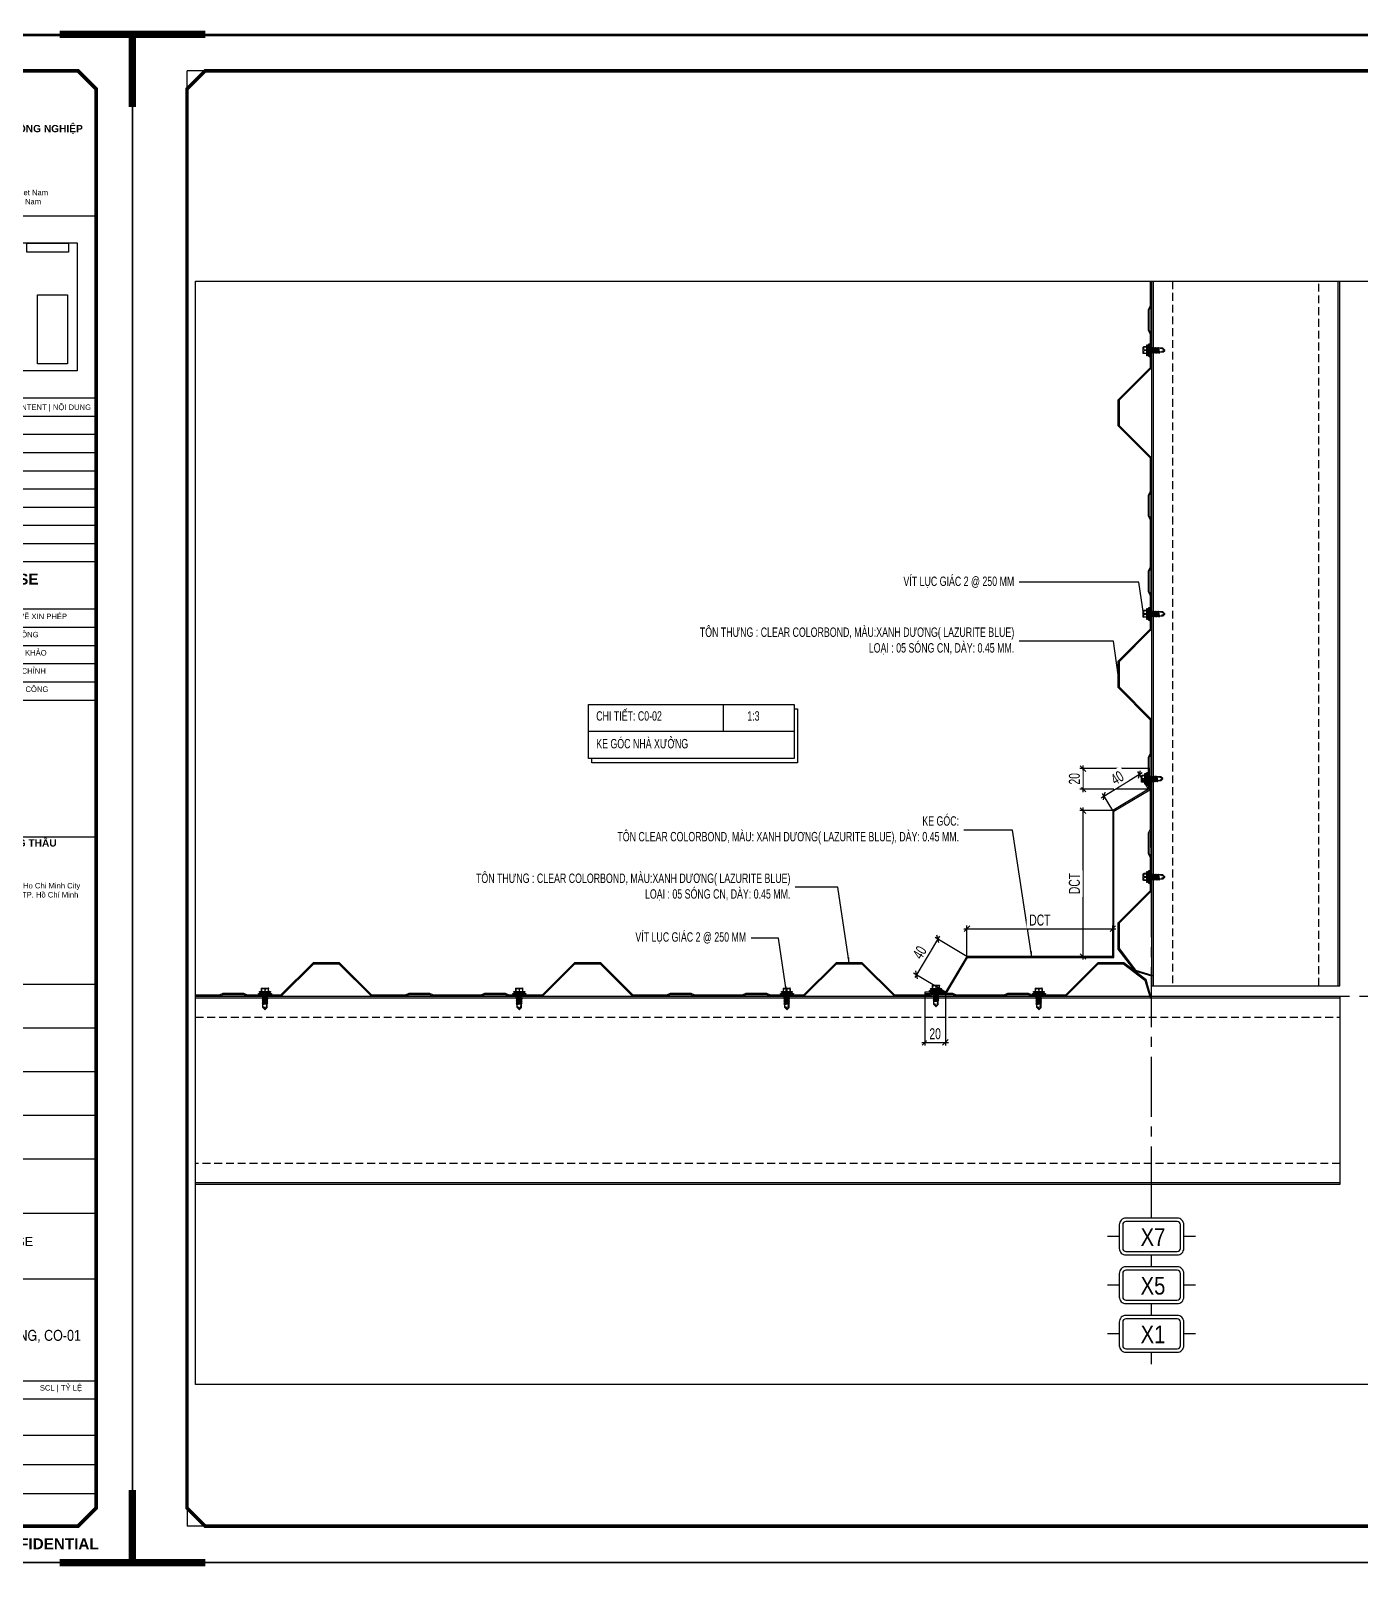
# Model space of a CAD drawing. Header units: inches. Extents: x 340055 to 349452, y -34649 to -30845.
# Drawn here: x 347590.1 to 348013.8, y -33307.2 to -32817.8 of the extents above; entities that cross this region are included whole.
import ezdxf
from ezdxf.enums import TextEntityAlignment as Align

# ---------------------------------------------------------------- set-up
doc = ezdxf.new("R2010")
doc.units = ezdxf.units.IN
doc.header["$MEASUREMENT"] = 0
doc.linetypes.add('CENTER2', pattern=[28.575, 19.05, -3.175, 3.175, -3.175])
doc.linetypes.add('HIDDEN', pattern=[0.375, 0.25, -0.125])
for name, color, linetype in [('0 @ 1', 7, 'Continuous'), ('3', 3, 'Continuous'), ('7', 7, 'Continuous'), ('8', 8, 'Continuous'), ('flashing', 6, 'Continuous'), ('NET IN', 3, 'Continuous'), ('STRUCTURE', 1, 'Continuous')]:
    doc.layers.add(name, color=color, linetype=linetype)
doc.layers.add('Cover text', color=7, linetype='Continuous', true_color=0x52370f)
for name, color, linetype, lineweight in [('TEXT @ 1', 7, 'Continuous', 20), ('TL-TIILE BLOCK A2$0$TL-TITLE BLOCK - TEXT @ 1', 7, 'Continuous', 25), ('TL-TIILE BLOCK A2$0$TL-TITLE BLOCK 1', 7, 'Continuous', 50), ('TL-TIILE BLOCK A2$0$TL-TITLE BLOCK 2', 7, 'Continuous', 25), ('TL-TITLE BLOCK - TEXT', 7, 'Continuous', 25)]:
    doc.layers.add(name, color=color, linetype=linetype, lineweight=lineweight)
doc.styles.add('hx2', font='')
doc.styles.add('ST1H', font='vnshxh.shx', dxfattribs={"width": 0.7})
doc.styles.add('TIEU DE', font='', dxfattribs={"width": 0.8})
doc.styles.add('TL-TIILE BLOCK A2$0$MEP-TEXT T.BLOCK 1', font='arial.ttf', dxfattribs={"height": 1.5})
doc.styles.add('TL-TIILE BLOCK A2$0$MEP-TEXT T.BLOCK 2', font='arial.ttf')
doc.styles.add('TL-TIILE BLOCK A2$0$MEP-TEXT T.BLOCK 3', font='arial.ttf', dxfattribs={"height": 3})
doc.styles.get('hx2').set_extended_font_data('.VnArial NarrowH')
doc.styles.get('TIEU DE').set_extended_font_data('.VnArial NarrowH')
doc.dimstyles.new('3', dxfattribs={"dimtxt": 3.5, "dimasz": 1.8, "dimexe": 1, "dimexo": 0, "dimgap": 1, "dimtad": 1, "dimdec": 0, "dimlfac": 3, "dimzin": 0, "dimdsep": 46, "dimtxsty": 'ST1H', "dimblk": 'OBLIQUE', "dimcen": 1, "dimdle": 1, "dimclrd": 8, "dimclre": 8, "dimclrt": 3, "dimadec": 0, "dimazin": 0, "dimtfac": 1, "dimtdec": 0, "dimtix": 1, "dimtofl": 0, "dimtmove": 1, "dimatfit": 3, "dimfxl": 0, "dimtolj": 1, "dimtzin": 0, "dimlwd": -1, "dimlwe": -1, "dimarcsym": 0})

# ---------------------------------------------------------------- blocks, each defined once
blk = doc.blocks.new('Short_Self_drilling')
at = {"layer": 'STRUCTURE', "color": 1, "linetype": 'Continuous'}
for p, q in [((6.4, 1.7), (-6.4, 1.7)), ((5.1, 3.8), (-5.1, 3.8)), ((-2.6, 2.9), (-5.1, 2.9)), ((-3.4, 3.8), (-3.4, 6.8)), ((3, 7.2), (-3, 7.2)), ((2.6, 2.9), (-2.6, 2.9)), ((-2.1, 2.8), (-2.1, 2.9)), ((6.3, 0), (0, 0)), ((2.2, 2.8), (2.2, 2.9)), ((2.2, -0.5), (2.2, 0)), ((5.1, 2.9), (2.6, 2.9)), ((3.4, 3.8), (3.4, 6.8)), ((3, -1.2), (-2.7, -0.2)), ((3, -2.7), (-2.7, -1.8)), ((3, -4.2), (-2.7, -3.3)), ((3, -5.8), (-2.7, -4.8)), ((3, -7.3), (-2.7, -6.3)), ((-1.9, -8), (-2.7, -7.9)), ((-2.1, -1.4), (-2.1, -0.9)), ((-2.1, -2.9), (-2.1, -2.4)), ((-2.1, -4.4), (-2.1, -3.9)), ((-2.1, -6), (-2.1, -5.4)), ((-2.1, -7.5), (-2.1, -7)), ((-2.1, -12.3), (-2.1, -8.5)), ((3, -8.8), (-1.1, -8.1)), ((2.1, -12.3), (2.1, -9.1)), ((2.2, -2), (2.2, -1.5)), ((2.2, -3.6), (2.2, -3)), ((2.2, -5.1), (2.2, -4.6)), ((2.2, -6.6), (2.2, -6.1)), ((2.2, -8.1), (2.2, -7.6))]:
    blk.add_line(p, q, dxfattribs=at)
blk.add_lwpolyline([(6.4, 1.3), (6.4, 1.7), (2.1, 2.8), (-2.1, 2.8), (-6.4, 1.7), (-6.4, 1.3)], close=True, dxfattribs=at)
for points in [[(-6.4, 1.3, -0.088869), (-6.3, 0), (0, 0)], [(-0.1, 3.8), (-0.3, 6.2, 0.338878), (-3.1, 6.2), (-3.3, 3.8)], [(3.3, 3.8), (3.1, 6.2, 0.338878), (0.3, 6.2), (0.1, 3.8)], [(2.1, -12.3), (0.2, -14.2, -0.333596), (-0.2, -14.2), (-2.1, -12.3)], [(-0.1, -14), (-1, -12.2, -0.148657), (-1.4, -11.2), (-2, -7.7, -0.815006), (-1.2, -7.8, 0.150833), (-0.8, -8.7)], [(2.1, -12.3), (1.7, -11.7, 0.52242), (0.9, -11.7), (-0.2, -14.2)]]:
    blk.add_lwpolyline(points, format="xyb", dxfattribs=at)
for points in [[(3, -1.2), (2.2, -1.5), (-2.1, -0.8), (-2.7, -0.2), (-2.4, 0)], [(3, -2.7), (2.2, -3), (-2.1, -2.4), (-2.7, -1.8), (-2.1, -1.4), (2.2, -2), (3, -2.7)], [(3, -4.2), (2.2, -4.6), (-2.1, -3.9), (-2.7, -3.3), (-2.1, -2.9), (2.2, -3.6), (3, -4.2)], [(3, -5.8), (2.2, -6.1), (-2.1, -5.4), (-2.7, -4.8), (-2.1, -4.4), (2.2, -5.1), (3, -5.8)], [(3, -7.3), (2.2, -7.6), (-2.1, -7), (-2.7, -6.3), (-2.1, -6), (2.2, -6.6), (3, -7.3)], [(-1.8, -8.5), (-2.1, -8.5), (-2.7, -7.9), (-2.1, -7.5), (-1.8, -7.5)], [(-1.3, -7.6), (2.2, -8.1), (3, -8.8)], [(-1.2, 0), (2.2, -0.5), (3, -1.2)], [(3, -8.8), (2.2, -9.1), (-0.8, -8.7)]]:
    blk.add_lwpolyline(points, dxfattribs=at)
for centre, radius, start, end in [((-5, 3.3), 0.455, 109.7949, 250.2674), ((-3, 6.8), 0.429, 90.0311, 180.0311), ((3, 6.8), 0.429, 0.0311, 90.0311), ((5.1, 3.3), 0.435, 279.7276, 80.3347), ((10, 0.2), 3.74, 162.2963, 182.6103)]:
    blk.add_arc(centre, radius, start, end, dxfattribs=at)
blk = doc.blocks.new('TENTRUC')
at = {"layer": '7'}
for p, q in [((0, 8.27), (0, 10.26)), ((-7.48, 5.13), (-5.48, 5.13)), ((5.48, 5.13), (7.48, 5.13)), ((0, 0), (0, 2))]:
    blk.add_line(p, q, dxfattribs=at)
blk.add_lwpolyline([(-4.36, 8.27), (4.36, 8.27, -0.414214), (5.48, 7.14), (5.48, 3.12, -0.414214), (4.36, 2), (-4.36, 2, -0.414214), (-5.48, 3.12), (-5.48, 7.14, -0.414214)], format="xyb", close=True, dxfattribs=at)
at = {"layer": '8', "ltscale": 15}
blk.add_lwpolyline([(-4.36, 7.68), (4.36, 7.68, -0.414214), (4.9, 7.14), (4.9, 3.12, -0.414214), (4.36, 2.58), (-4.36, 2.58, -0.414214), (-4.9, 3.12), (-4.9, 7.14, -0.414214)], format="xyb", close=True, dxfattribs=at)
at = {"layer": '3', "style": 'hx2'}
blk.add_attdef('TR', text='', height=2.9, dxfattribs=at).set_placement((-0.16, 3.83), align=Align.CENTER)
blk = doc.blocks.new('_Oblique')
at = {"color": 0, "linetype": 'ByBlock', "lineweight": -2}
blk.add_line((-0.5, -0.5), (0.5, 0.5), dxfattribs=at)
blk = doc.blocks.new('*D723')
at = {"color": 8, "linetype": 'Continuous', "transparency": 16777216}
for p, q in [((347888.41, -33112.84), (347888.41, -33103)), ((347934.91, -33112.84), (347934.91, -33103)), ((347887.41, -33104), (347935.91, -33104))]:
    blk.add_line(p, q, dxfattribs=at)
at = {"layer": 'Defpoints', "color": 0, "transparency": 16777216}
for p in [(347934.91, -33104), (347888.41, -33112.84), (347934.91, -33112.84)]:
    blk.add_point(p, dxfattribs=at)
at = {"color": 8, "transparency": 16777216, "xscale": 1.8, "yscale": 1.8, "zscale": 1.8, "rotation": 180}
blk.add_blockref('_Oblique', (347888.41, -33104), dxfattribs=at)
at = {"color": 8, "transparency": 16777216, "xscale": 1.8, "yscale": 1.8, "zscale": 1.8}
blk.add_blockref('_Oblique', (347934.91, -33104), dxfattribs=at)
at = {"color": 3, "transparency": 16777216, "insert": (347911.66, -33101.25), "char_height": 3.5, "attachment_point": 5, "style": 'ST1H', "bg_fill": 3, "box_fill_scale": 1.25, "bg_fill_color": 256, "bg_fill_true_color": 13158600, "bg_fill_transparency": 0}
blk.add_mtext('\\A1;dct', dxfattribs=at)
blk = doc.blocks.new('*D724')
at = {"color": 8, "linetype": 'Continuous', "transparency": 16777216}
for p, q in [((347934.91, -33066.34), (347924.42, -33066.34)), ((347925.42, -33113.84), (347925.42, -33065.34)), ((347934.91, -33112.84), (347924.42, -33112.84))]:
    blk.add_line(p, q, dxfattribs=at)
at = {"layer": 'Defpoints', "color": 0, "transparency": 16777216}
for p in [(347925.42, -33066.34), (347934.91, -33066.34), (347934.91, -33112.84)]:
    blk.add_point(p, dxfattribs=at)
at = {"color": 8, "transparency": 16777216, "xscale": 1.8, "yscale": 1.8, "zscale": 1.8}
for p, rotation in [((347925.42, -33066.34), 90), ((347925.42, -33112.84), 270)]:
    blk.add_blockref('_Oblique', p, dxfattribs=dict(at, rotation=rotation))
at = {"color": 3, "transparency": 16777216, "insert": (347922.67, -33089.59), "char_height": 3.5, "attachment_point": 5, "rotation": 90, "style": 'ST1H', "bg_fill": 3, "box_fill_scale": 1.25, "bg_fill_color": 256, "bg_fill_true_color": 13158600, "bg_fill_transparency": 0}
blk.add_mtext('\\A1;dct', dxfattribs=at)
blk = doc.blocks.new('*D725')
at = {"color": 8, "linetype": 'Continuous', "transparency": 16777216}
for p, q in [((347946.32, -33052.94), (347924.42, -33052.94)), ((347925.42, -33060.49), (347925.42, -33051.94)), ((347946.32, -33059.49), (347924.42, -33059.49))]:
    blk.add_line(p, q, dxfattribs=at)
at = {"layer": 'Defpoints', "color": 0, "transparency": 16777216}
for p in [(347946.32, -33052.94), (347946.32, -33059.49)]:
    blk.add_point(p, dxfattribs=at)
at = {"color": 8, "transparency": 16777216, "xscale": 1.8, "yscale": 1.8, "zscale": 1.8}
for p, rotation in [((347925.42, -33052.94), 90), ((347925.42, -33059.49), 270)]:
    blk.add_blockref('_Oblique', p, dxfattribs=dict(at, rotation=rotation))
at = {"color": 3, "transparency": 16777216, "insert": (347922.67, -33056.22), "char_height": 3.5, "attachment_point": 5, "rotation": 90, "style": 'ST1H', "bg_fill": 3, "box_fill_scale": 1.25, "bg_fill_color": 256, "bg_fill_true_color": 13158600, "bg_fill_transparency": 0}
blk.add_mtext('\\A1;20', dxfattribs=at)
at = {"layer": 'Defpoints', "color": 0, "transparency": 16777216}
blk.add_point((347925.42, -33052.94), dxfattribs=at)
blk = doc.blocks.new('*D726')
at = {"color": 8, "linetype": 'Continuous', "transparency": 16777216}
for p, q in [((347931.23, -33062.23), (347944.29, -33054.26)), ((347946.27, -33059.41), (347942.92, -33053.93)), ((347934.91, -33066.34), (347931.57, -33060.86))]:
    blk.add_line(p, q, dxfattribs=at)
at = {"layer": 'Defpoints', "color": 0, "transparency": 16777216}
for p in [(347943.44, -33054.78), (347946.27, -33059.41), (347934.91, -33066.34)]:
    blk.add_point(p, dxfattribs=at)
at = {"color": 8, "transparency": 16777216, "xscale": 1.8, "yscale": 1.8, "zscale": 1.8}
for p, rotation in [((347943.44, -33054.78), 31.40145484612231), ((347932.09, -33061.71), 211.4014548461223)]:
    blk.add_blockref('_Oblique', p, dxfattribs=dict(at, rotation=rotation))
at = {"color": 3, "transparency": 16777216, "insert": (347936.33, -33055.9), "char_height": 3.5, "attachment_point": 5, "rotation": 31.4015, "style": 'ST1H', "bg_fill": 3, "box_fill_scale": 1.25, "bg_fill_color": 256, "bg_fill_true_color": 13158600, "bg_fill_transparency": 0}
blk.add_mtext('\\A1;40', dxfattribs=at)
blk = doc.blocks.new('*D735')
at = {"color": 8, "linetype": 'Continuous', "transparency": 16777216}
for p, q in [((347879.64, -33106.41), (347871.77, -33119.54)), ((347888.41, -33112.84), (347878.27, -33106.76)), ((347881.56, -33124.25), (347871.42, -33118.16))]:
    blk.add_line(p, q, dxfattribs=at)
at = {"layer": 'Defpoints', "color": 0, "transparency": 16777216}
for p in [(347888.41, -33112.84), (347872.28, -33118.68), (347881.56, -33124.25)]:
    blk.add_point(p, dxfattribs=at)
at = {"color": 8, "transparency": 16777216, "xscale": 1.8, "yscale": 1.8, "zscale": 1.8}
for p, rotation in [((347879.13, -33107.27), 59.02276691428729), ((347872.28, -33118.68), 239.0227669142873)]:
    blk.add_blockref('_Oblique', p, dxfattribs=dict(at, rotation=rotation))
at = {"color": 3, "transparency": 16777216, "insert": (347873.35, -33111.56), "char_height": 3.5, "attachment_point": 5, "rotation": 59.0228, "style": 'ST1H', "bg_fill": 3, "box_fill_scale": 1.25, "bg_fill_color": 256, "bg_fill_true_color": 13158600, "bg_fill_transparency": 0}
blk.add_mtext('\\A1;40', dxfattribs=at)
blk = doc.blocks.new('*D736')
at = {"color": 8, "linetype": 'Continuous', "transparency": 16777216}
for p, q in [((347875.01, -33124.25), (347875.01, -33141.23)), ((347881.56, -33124.25), (347881.56, -33141.23)), ((347874.01, -33140.23), (347882.56, -33140.23))]:
    blk.add_line(p, q, dxfattribs=at)
at = {"layer": 'Defpoints', "color": 0, "transparency": 16777216}
for p in [(347875.01, -33124.25), (347881.56, -33124.25)]:
    blk.add_point(p, dxfattribs=at)
at = {"color": 8, "transparency": 16777216, "xscale": 1.8, "yscale": 1.8, "zscale": 1.8, "rotation": 180}
blk.add_blockref('_Oblique', (347875.01, -33140.23), dxfattribs=at)
at = {"color": 8, "transparency": 16777216, "xscale": 1.8, "yscale": 1.8, "zscale": 1.8}
blk.add_blockref('_Oblique', (347881.56, -33140.23), dxfattribs=at)
at = {"color": 3, "transparency": 16777216, "insert": (347878.28, -33137.48), "char_height": 3.5, "attachment_point": 5, "style": 'ST1H', "bg_fill": 3, "box_fill_scale": 1.25, "bg_fill_color": 256, "bg_fill_true_color": 13158600, "bg_fill_transparency": 0}
blk.add_mtext('\\A1;20', dxfattribs=at)
at = {"layer": 'Defpoints', "color": 0, "transparency": 16777216}
blk.add_point((347881.56, -33140.23), dxfattribs=at)
blk = doc.blocks.new('kt kien truc 1')
at = {"layer": 'Defpoints'}
for p, q in [((20, 410), (15, 410)), ((15, 405), (15, 410)), ((15, 15), (15, 10)), ((20, 10), (15, 10))]:
    blk.add_line(p, q, dxfattribs=at)
at = {"layer": 'Defpoints', "color": 8, "const_width": 2}
for points in [[(0, 400), (0, 420), (20, 420)], [(594, 400), (594, 420), (574, 420)], [(0, 20), (0, 0), (20, 0)], [(594, 20), (594, 0), (574, 0)]]:
    blk.add_lwpolyline(points, dxfattribs=at)
at = {"layer": 'Defpoints', "color": 8}
blk.add_lwpolyline([(0, 0), (594, 0), (594, 420), (0, 420)], close=True, dxfattribs=at)
at = {"layer": 'TL-TIILE BLOCK A2$0$TL-TITLE BLOCK 1', "const_width": 1}
blk.add_lwpolyline([(20, 10), (579, 10), (584, 15), (584, 405), (579, 410), (20, 410), (15, 405), (15, 15)], close=True, dxfattribs=at)
at = {"layer": 'TL-TIILE BLOCK A2$0$TL-TITLE BLOCK 2'}
for p, q in [((584, 370), (509, 370)), ((584, 320), (509, 320)), ((584, 320), (509, 320)), ((584, 315), (509, 315)), ((584, 310), (509, 310)), ((584, 305), (509, 305)), ((584, 300), (509, 300)), ((584, 295), (509, 295)), ((584, 290), (509, 290)), ((584, 285), (509, 285)), ((584, 280), (509, 280)), ((584, 275), (509, 275)), ((584, 262), (509, 262)), ((584, 257), (509, 257)), ((584, 252), (509, 252)), ((584, 247), (509, 247)), ((584, 242), (509, 242)), ((509, 237), (584, 237)), ((509, 199.5), (584, 199.5)), ((509, 159), (584, 159)), ((509, 147), (584, 147)), ((509, 135), (584, 135)), ((509, 123), (584, 123)), ((509, 111), (584, 111)), ((509, 96), (584, 96)), ((509, 78), (584, 78)), ((509, 50), (584, 50)), ((509, 45), (584, 45)), ((509, 35), (584, 35)), ((509, 27), (584, 27)), ((509, 19), (584, 19))]:
    blk.add_line(p, q, dxfattribs=at)
at = {"layer": 'TL-TITLE BLOCK - TEXT'}
for points in [[(513.08, 362.74), (578.82, 362.74), (578.82, 327.57), (513.08, 327.57)], [(565.02, 362.59), (576.46, 362.59), (576.46, 360.17), (565.02, 360.17)], [(567.94, 348.43), (576.11, 348.43), (576.11, 329.45), (567.94, 329.45)]]:
    blk.add_lwpolyline(points, close=True, dxfattribs=at)
at = {"layer": '0 @ 1', "insert": (536.78, 6.67), "char_height": 3, "attachment_point": 1, "style": 'TL-TIILE BLOCK A2$0$MEP-TEXT T.BLOCK 3'}
blk.add_mtext_dynamic_manual_height_columns('\\pt15;{\\fArial|b1|i0|c0|p34;TIALOC CONFIDENTIAL}', width=49.3859, gutter_width=12.5, heights=[0], dxfattribs=at)
at = {"layer": 'TEXT @ 1', "insert": (516.35, 89.49), "char_height": 2.5, "attachment_point": 1, "style": 'TL-TIILE BLOCK A2$0$MEP-TEXT T.BLOCK 1'}
blk.add_mtext_dynamic_manual_height_columns('\\pi10.78205;{\\C1;POWDER WAREHOUSE\\P     KHU SƠN BỘT}', width=64.0147, gutter_width=15, heights=[0], dxfattribs=at)
at = {"layer": 'TL-TIILE BLOCK A2$0$TL-TITLE BLOCK - TEXT @ 1', "attachment_point": 1}
for s, width, heights, insert, char_height, style in [('\\pi0.50923;{\\fArial|b1|i0|c0|p34;MỞ RỘNG XƯỞNG SẢN XUẤT SƠN CÔNG NGHIỆP}', 68.8384, [0], (511.72, 395.1), 2, 'TL-TIILE BLOCK A2$0$MEP-TEXT T.BLOCK 3'), ('ADD:^II4-1, Que Vo Industrial Park, Bac Ninh Province, Viet Nam ', 66.5482, [0], (510.78, 377.29), 1.5, 'TL-TIILE BLOCK A2$0$MEP-TEXT T.BLOCK 1'), ('Địa chỉ: Lô I4-1, Khu công nghiệp Quế Võ, Bắc Ninh, Việt Nam', 66.5482, [0], (510.78, 374.79), 1.5, 'TL-TIILE BLOCK A2$0$MEP-TEXT T.BLOCK 1'), ('REVISE CONTENT | NỘI DUNG', 37.618, [0], (552.04, 318.29), 1.5, 'TL-TIILE BLOCK A2$0$MEP-TEXT T.BLOCK 1'), ('\\pi11.8638;{\\fArial|b1|i0|c0|p34;ISSUANCE PURPOSE}', 66.5482, [0], (513.01, 271.79), 3, 'TL-TIILE BLOCK A2$0$MEP-TEXT T.BLOCK 3'), ('BẢN VẼ XIN PHÉP', 44.9946, [0], (557.97, 260.79), 1.5, 'TL-TIILE BLOCK A2$0$MEP-TEXT T.BLOCK 1'), ('THI CÔNG', 44.9946, [0], (557.97, 255.79), 1.5, 'TL-TIILE BLOCK A2$0$MEP-TEXT T.BLOCK 1'), ('THAM KHẢO', 44.9946, [0], (557.97, 250.79), 1.5, 'TL-TIILE BLOCK A2$0$MEP-TEXT T.BLOCK 1'), ('HIỆU CHỈNH', 44.9946, [1.55], (557.97, 245.79), 1.5, 'TL-TIILE BLOCK A2$0$MEP-TEXT T.BLOCK 1'), ('HOÀN CÔNG', 44.9946, [0], (557.97, 240.79), 1.5, 'TL-TIILE BLOCK A2$0$MEP-TEXT T.BLOCK 1'), ('{\\fArial|b1|i0|c0|p34;DESIGN & BUILD CONTRACTOR | TỔNG THẦU}', 66.5482, [0], (510.78, 198.79), 2, 'TL-TIILE BLOCK A2$0$MEP-TEXT T.BLOCK 2'), ('ADD:^I37 Ton Duc Thang Str, Ben Nghe Ward, Dictrict 1, Ho Chi Minh City ', 70.4569, [0], (510.78, 186.79), 1.5, 'TL-TIILE BLOCK A2$0$MEP-TEXT T.BLOCK 1'), ('Địa chỉ: 37 Tôn Đức Thắng, phường Bến Nghé, Quận 1, TP. Hồ Chí Minh', 70.522, [0], (510.78, 184.29), 1.5, 'TL-TIILE BLOCK A2$0$MEP-TEXT T.BLOCK 1'), ('SCL | TỶ LỆ', 37.618, [0], (568.56, 48.79), 1.5, 'TL-TIILE BLOCK A2$0$MEP-TEXT T.BLOCK 1')]:
    blk.add_mtext_dynamic_manual_height_columns(s, width=width, gutter_width=15, heights=heights, dxfattribs=dict(at, insert=insert, char_height=char_height, style=style))

msp = doc.modelspace()

# ---------------------------------------------------------------- linework, layer by layer
at = {"color": 9}
msp.add_line((347810.759, -33032.497), (347810.759, -33041.1216), dxfattribs=at)
at = {"color": 8, "linetype": 'CENTER2'}
for p, q in [((347947.2533, -33192.4594), (347947.2533, -33065.5085)), ((347905.6012, -33125.5178), (348032.5521, -33125.5178))]:
    msp.add_line(p, q, dxfattribs=at)
at = {"color": 8}
msp.add_lwpolyline([(347642.5839, -32897.6427), (348211.9218, -32897.6427), (348211.9218, -33249.2225), (347642.5839, -33249.2225)], close=True, dxfattribs=at)
at = {"color": 3, "ltscale": 15}
for points in [[(347947.2533, -32897.6427), (347947.2533, -32905.5711), (347946.6542, -32906.7791), (347946.6542, -32913.279), (347947.2533, -32914.487), (347947.2533, -32925.2381), (347936.9362, -32935.5452), (347936.9362, -32943.6022), (347947.2533, -32953.9094), (347947.2533, -32964.7459), (347946.6542, -32965.9539), (347946.6542, -32972.4539), (347947.2533, -32973.6618), (347947.2533, -32988.852), (347946.6542, -32990.06), (347946.6542, -32996.5599), (347947.2533, -32997.7679), (347947.2533, -33008.5183), (347936.9362, -33018.9034), (347936.9362, -33026.9619), (347947.2533, -33037.347), (347947.2533, -33048.1828), (347946.6542, -33049.3908), (347946.6542, -33055.8908), (347947.2533, -33057.0987), (347947.2533, -33072.2889), (347946.6542, -33073.4969), (347946.6542, -33079.9968), (347947.2533, -33081.2048), (347947.2533, -33091.9559), (347936.9362, -33102.2631), (347936.9362, -33110.3457), (347942.1527, -33117.1919), (347947.3168, -33118.7655), (347947.3168, -33119.0988), (347941.9876, -33117.5252), (347936.6029, -33110.4582), (347936.6029, -33102.1249), (347946.92, -33091.8178), (347946.92, -33081.2829), (347946.3209, -33080.075), (347946.3209, -33073.4188), (347946.92, -33072.2108), (347946.92, -33057.1768), (347946.3209, -33055.9689), (347946.3209, -33049.3127), (347946.92, -33048.1047), (347946.92, -33037.4844), (347936.6029, -33027.0993), (347936.6029, -33018.766), (347946.92, -33008.3809), (347946.92, -32997.846), (347946.3209, -32996.6381), (347946.3209, -32989.9819), (347946.92, -32988.7739), (347946.92, -32973.7399), (347946.3209, -32972.532), (347946.3209, -32965.8758), (347946.92, -32964.6678), (347946.92, -32954.0475), (347936.6029, -32943.7404), (347936.6029, -32935.4071), (347946.92, -32925.0999), (347946.92, -32914.5651), (347946.3209, -32913.3571), (347946.3209, -32906.7009), (347946.92, -32905.493), (347946.92, -32897.6427)], [(347642.5839, -33125.5178), (347650.179, -33125.5178), (347651.3869, -33124.9188), (347657.8869, -33124.9188), (347659.0949, -33125.5178), (347669.8453, -33125.5178), (347680.2304, -33115.2008), (347688.2888, -33115.2008), (347698.674, -33125.5178), (347709.4244, -33125.5178), (347710.6323, -33124.9188), (347717.1323, -33124.9188), (347718.3402, -33125.5178), (347733.5304, -33125.5178), (347734.7384, -33124.9188), (347741.2384, -33124.9188), (347742.4463, -33125.5178), (347753.1975, -33125.5178), (347763.5046, -33115.2008), (347771.5616, -33115.2008), (347781.8687, -33125.5178), (347792.7053, -33125.5178), (347793.9133, -33124.9188), (347800.4132, -33124.9188), (347801.6212, -33125.5178), (347816.8114, -33125.5178), (347818.0193, -33124.9188), (347824.5193, -33124.9188), (347825.7273, -33125.5178), (347836.4777, -33125.5178), (347846.8628, -33115.2008), (347854.9212, -33115.2008), (347865.3064, -33125.5178), (347876.1422, -33125.5178), (347877.3501, -33124.9188), (347883.8501, -33124.9188), (347885.0581, -33125.5178), (347900.2483, -33125.5178), (347901.4562, -33124.9188), (347907.9562, -33124.9188), (347909.1642, -33125.5178), (347919.9153, -33125.5178), (347930.2224, -33115.2008), (347938.3051, -33115.2008), (347945.1512, -33120.4172), (347946.7248, -33125.5813), (347947.0581, -33125.5813), (347945.4846, -33120.2521), (347938.4176, -33114.8674), (347930.0843, -33114.8674), (347919.7771, -33125.1845), (347909.2423, -33125.1845), (347908.0343, -33124.5855), (347901.3781, -33124.5855), (347900.1702, -33125.1845), (347885.1362, -33125.1845), (347883.9282, -33124.5855), (347877.272, -33124.5855), (347876.0641, -33125.1845), (347865.4438, -33125.1845), (347855.0587, -33114.8674), (347846.7253, -33114.8674), (347836.3402, -33125.1845), (347825.8054, -33125.1845), (347824.5974, -33124.5855), (347817.9412, -33124.5855), (347816.7333, -33125.1845), (347801.6993, -33125.1845), (347800.4913, -33124.5855), (347793.8351, -33124.5855), (347792.6272, -33125.1845), (347782.0069, -33125.1845), (347771.6998, -33114.8674), (347763.3664, -33114.8674), (347753.0593, -33125.1845), (347742.5244, -33125.1845), (347741.3165, -33124.5855), (347734.6603, -33124.5855), (347733.4523, -33125.1845), (347718.4184, -33125.1845), (347717.2104, -33124.5855), (347710.5542, -33124.5855), (347709.3462, -33125.1845), (347698.8114, -33125.1845), (347688.4263, -33114.8674), (347680.0929, -33114.8674), (347669.7078, -33125.1845), (347659.173, -33125.1845), (347657.965, -33124.5855), (347651.3088, -33124.5855), (347650.1009, -33125.1845), (347642.5839, -33125.1845)]]:
    msp.add_lwpolyline(points, dxfattribs=at)
at = {"color": 94}
for points in [[(347947.2533, -32897.6427), (347947.2533, -33122.1845), (348007.2533, -33122.1845), (348007.2533, -32897.6427)], [(347947.7533, -32897.6427), (347947.7533, -33122.1845)], [(348006.7533, -33122.1845), (348006.7533, -32897.6427)], [(347642.5839, -33125.5178), (348007.3005, -33125.5178), (348007.3005, -33185.5178), (347642.5839, -33185.5178)], [(347642.5839, -33126.0178), (348007.3005, -33126.0178)], [(348007.3005, -33185.0178), (347642.5839, -33185.0178)]]:
    msp.add_lwpolyline(points, dxfattribs=at)
at = {"color": 94, "linetype": 'HIDDEN', "ltscale": 10}
for points in [[(347953.92, -32897.6427), (347953.92, -33122.1845)], [(348000.5866, -33122.1845), (348000.5866, -32897.6427)], [(347642.5839, -33132.1845), (348007.3005, -33132.1845)], [(348007.3005, -33178.8512), (347642.5839, -33178.8512)]]:
    msp.add_lwpolyline(points, dxfattribs=at)
at = {"layer": 'NET IN'}
msp.add_lwpolyline([(346933.69, -32819.401), (347622.4698, -32819.401), (347622.4698, -33306.0016), (346933.69, -33306.0016)], close=True, dxfattribs=at)

# ---------------------------------------------------------------- block references
at = {"color": 1, "xscale": -0.320000000024784, "yscale": 0.3200000000069849, "zscale": 0.3200000000247839}
for p, rotation in [((347946.92, -32919.6399), 90.0311275548046), ((347946.92, -33003.6712), 90.0311275548046), ((347946.3209, -33056.2152), 90.0311275548046), ((347946.92, -33087.5065), 90.0311275548046), ((347664.7298, -33125.1845), 0.03112755480460194), ((347745.7718, -33125.1845), 0.03112755480460194), ((347831.0459, -33125.1845), 0.03112755480460194), ((347878.5726, -33124.2521), 0.03112755480460194), ((347911.3534, -33125.1845), 0.03112755480460194)]:
    msp.add_blockref('Short_Self_drilling', p, dxfattribs=dict(at, rotation=rotation))
at = {"layer": '3'}
ref = msp.add_blockref('kt kien truc 1', (346933.69, -33306.0016), dxfattribs=dict(at, xscale=1.159562065285868, yscale=1.159562065285868, zscale=1.159562065285868))
ref.add_attrib('TENBANVE', 'CHI TIÕT: KE GãC NHµ X¦ëNG, CO-01', dxfattribs={"layer": 'Cover text', "ltscale": 0.5, "height": 3.478686, "style": 'TIEU DE'}).set_placement((347569.1955, -33233.5688), align=Align.MIDDLE_CENTER)
ref = msp.add_blockref('TENTRUC', (347947.2533, -33211.7062), dxfattribs=dict(at, xscale=-1.875, yscale=1.875, zscale=1.875))
ref.add_attrib('TR', 'X7', dxfattribs={"layer": '0', "height": 5.625, "style": 'hx2'}).set_placement((347947.7011, -33205.0629), align=Align.CENTER)
ref = msp.add_blockref('TENTRUC', (347947.2533, -33227.2067), dxfattribs=dict(at, xscale=-1.875, yscale=1.875, zscale=1.875))
ref.add_attrib('TR', 'x5', dxfattribs={"layer": '0', "height": 5.625, "style": 'hx2'}).set_placement((347947.7011, -33220.5635), align=Align.CENTER)
ref = msp.add_blockref('TENTRUC', (347947.2533, -33242.7073), dxfattribs=dict(at, xscale=-1.875, yscale=1.875, zscale=1.875))
ref.add_attrib('TR', 'X1', dxfattribs={"layer": '0', "height": 5.625, "style": 'hx2'}).set_placement((347947.7011, -33236.0641), align=Align.CENTER)

# ---------------------------------------------------------------- leaders
at = {"color": 9}
for points in [[(347944.7909, -33004.3319), (347943.2431, -32993.6045), (347903.4904, -32993.6045)], [(347936.6197, -33023.0494), (347935.0719, -33012.3221), (347903.4904, -33012.3221)], [(347909.0827, -33113.0305), (347902.9446, -33072.5996), (347885.8988, -33072.5996)], [(347850.8663, -33114.9117), (347847.2245, -33090.7381), (347832.16, -33090.7381)], [(347830.9244, -33124.1561), (347828.3541, -33106.958), (347818.0644, -33106.958)]]:
    msp.add_leader(points, dimstyle='3', override={"dimgap": 1, "dimtad": 0}, dxfattribs=at)

# ---------------------------------------------------------------- next in the draw order: texts
at = {"layer": '3', "char_height": 3, "style": 'ST1H', "bg_fill": 2}
for s, insert, attachment_point in [('\\A1;VÝT LôC GI¸C 2 @ 250 MM ', (347903.4904, -32993.6045), 6), ('\\A1;t«n TH¦NG : CLEAR COLORBOND, mµu:Xanh d\xad¬ng( Lazurite blue)\\PLo¹i : 05 SãNG CN, dµy: 0.45 mm.', (347903.4904, -33012.3221), 6), ('\\A1;CHI TIÕT: C0-02', (347770.2841, -33036.2114), 4), ('\\A1;ke gãc: \\Pt«n CLEAR COLORBOND, mµu: Xanh d\xad¬ng( Lazurite blue), dµy: 0.45 mm.', (347885.8988, -33072.5996), 6), ('\\A1;t«n TH¦NG : CLEAR COLORBOND, mµu:Xanh d\xad¬ng( Lazurite blue)\\PLo¹i : 05 SãNG CN, dµy: 0.45 mm.', (347832.16, -33090.7381), 6), ('\\A1;VÝT LôC GI¸C 2 @ 250 MM ', (347818.0644, -33106.958), 6)]:
    msp.add_mtext(s, dxfattribs=dict(at, insert=insert, attachment_point=attachment_point))

# ---------------------------------------------------------------- next in the draw order: linework, layer by layer
at = {"color": 9}
for points in [[(347767.8145, -33032.497), (347833.3941, -33032.497), (347833.3941, -33049.7462), (347767.8145, -33049.7462)], [(347767.8145, -33032.497), (347833.3941, -33032.497), (347833.3941, -33041.1216), (347767.8145, -33041.1216)]]:
    msp.add_lwpolyline(points, close=True, dxfattribs=at)
msp.add_lwpolyline([(347833.3941, -33033.9176), (347834.4168, -33033.9176), (347834.4168, -33051.1668), (347768.8372, -33051.1668), (347768.8372, -33049.7462)], dxfattribs=at)
at = {"layer": 'flashing'}
msp.add_lwpolyline([(347935.2455, -33113.1767), (347935.2455, -33066.5313), (347946.6542, -33059.6824), (347946.6542, -33052.9366), (347946.3209, -33052.9366), (347946.3209, -33059.4938), (347934.9122, -33066.3427), (347934.9122, -33112.8434), (347888.4115, -33112.8434), (347881.5626, -33124.2521), (347875.0054, -33124.2521), (347875.0054, -33124.5855), (347881.7512, -33124.5855), (347888.6001, -33113.1767)], close=True, dxfattribs=at)

# ---------------------------------------------------------------- next in the draw order: texts
at = {"layer": '3', "char_height": 3, "attachment_point": 4, "style": 'ST1H', "bg_fill": 2}
for s, insert in [('\\A1;1:3', (347818.4182, -33036.2114)), ('\\A1;ke gãc NHµ X¦ëNG ', (347770.2841, -33045.0411))]:
    msp.add_mtext(s, dxfattribs=dict(at, insert=insert))

# ---------------------------------------------------------------- next in the draw order: dimensions: what is measured, and where the dimension line sits
at = {"color": 8}
dim = msp.add_linear_dim(base=(347925.4168, -33052.9366), p1=(347946.3209, -33059.4938), p2=(347946.3209, -33052.9366), angle=90, dimstyle='3', dxfattribs=at)
dim.commit()
dim.dimension.update_dxf_attribs({"geometry": '*D725', "text_midpoint": (347922.6668, -33056.2152)})
dim = msp.add_linear_dim(base=(347934.9122, -33103.9954), p1=(347888.4115, -33112.8434), p2=(347934.9122, -33112.8434), text='dct', dimstyle='3', dxfattribs=at)
dim.commit()
dim.dimension.update_dxf_attribs({"geometry": '*D723', "text_midpoint": (347911.6618, -33101.2454)})

# ---------------------------------------------------------------- next in the draw order: dimensions: what is measured, and where the dimension line sits
dim = msp.add_linear_dim(base=(347925.4168, -33066.3427), p1=(347934.9122, -33112.8434), p2=(347934.9122, -33066.3427), angle=90, text='dct', dimstyle='3', dxfattribs=at)
dim.commit()
dim.dimension.update_dxf_attribs({"geometry": '*D724', "text_midpoint": (347922.6668, -33089.593)})
dim = msp.add_aligned_dim(p1=(347888.4115, -33112.8434), p2=(347881.5626, -33124.2521), distance=-10.8269, dimstyle='3', dxfattribs=at)
dim.commit()
dim.dimension.update_dxf_attribs({"geometry": '*D735', "text_midpoint": (347873.3465, -33111.5597)})

# ---------------------------------------------------------------- next in the draw order: dimensions: what is measured, and where the dimension line sits
for p1, p2, distance, picture, middle in [((347934.9122, -33066.3427), (347946.2671, -33059.4112), 5.4234, '*D726', (347936.331, -33055.9006)), ((347875.0054, -33124.2521), (347881.5626, -33124.2521), -15.9759, '*D736', (347878.284, -33137.4781))]:
    dim = msp.add_aligned_dim(p1=p1, p2=p2, distance=distance, dimstyle='3', dxfattribs=at)
    dim.commit()
    dim.dimension.update_dxf_attribs({"geometry": picture, "text_midpoint": middle})

# ---------------------------------------------------------------- next in the draw order: linework, layer by layer
at = {"layer": 'NET IN'}
msp.add_lwpolyline([(347622.4698, -32819.401), (348311.2497, -32819.401), (348311.2497, -33306.0016), (347622.4698, -33306.0016)], close=True, dxfattribs=at)

# ---------------------------------------------------------------- next in the draw order: block references
at = {"layer": '3', "xscale": 1.159562065285868, "yscale": 1.159562065285868, "zscale": 1.159562065285868}
msp.add_blockref('kt kien truc 1', (347622.4699, -33306.0016), dxfattribs=at)

doc.saveas('drawing.dxf')
